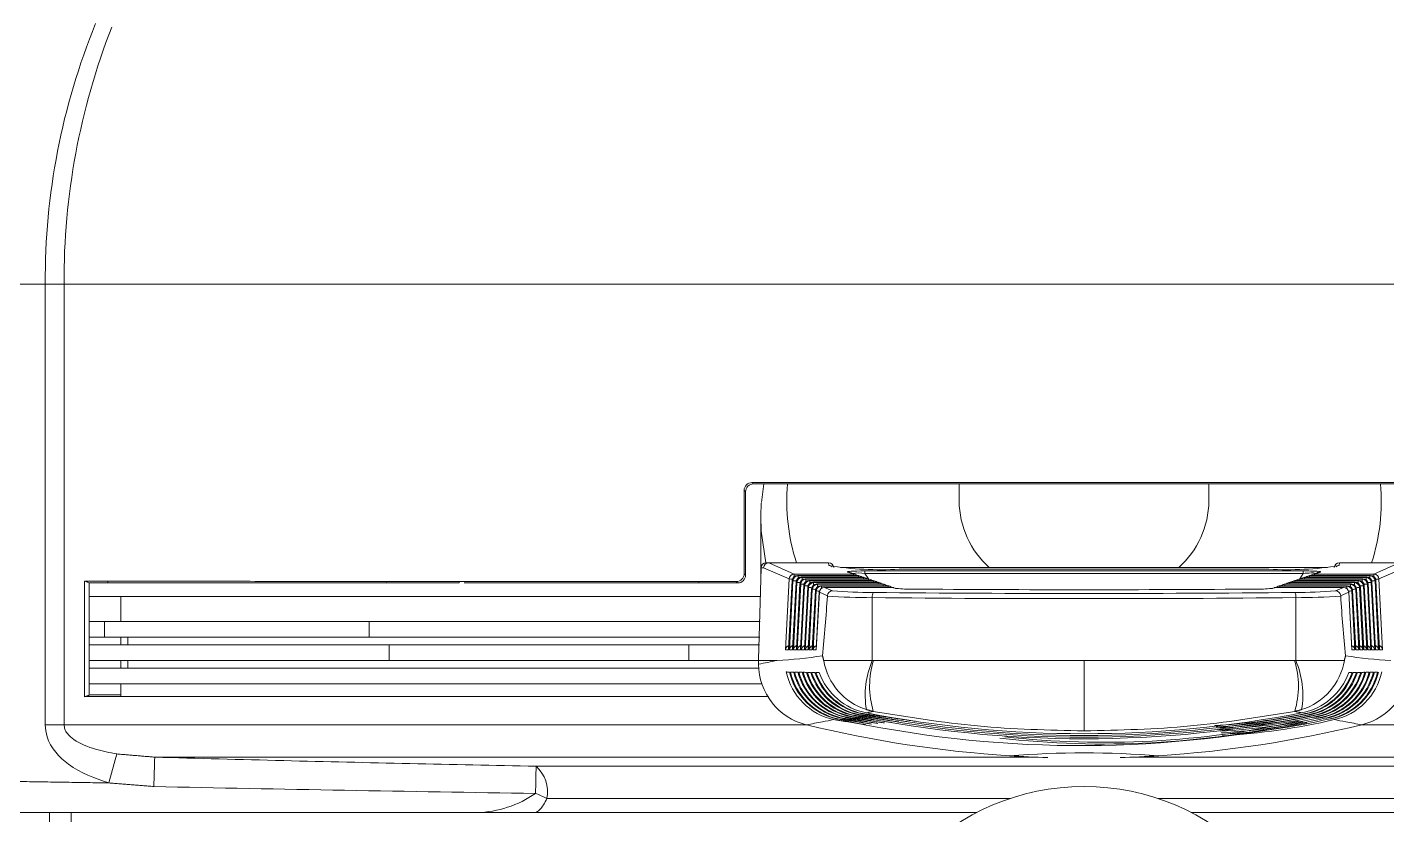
# Model space of a CAD drawing. Extents: x 8 to 113, y 2 to 87.
# Drawn here: x 46.977 to 49.589, y 12.111 to 13.624 of the extents above; entities that cross this region are included whole.
import ezdxf

# ---------------------------------------------------------------- set-up
doc = ezdxf.new("R2010")
doc.units = 0
doc.header["$MEASUREMENT"] = 0
doc.layers.add('OBJECT', color=7, linetype='CONTINUOUS')

msp = doc.modelspace()

# ---------------------------------------------------------------- linework, layer by layer
at = {"layer": 'OBJECT', "linetype": 'Continuous', "lineweight": 15}
for p, q in [((46.8087, 13.1307), (47.0121, 13.1307)), ((47.0483, 13.1307), (47.0121, 13.1307)), ((47.0121, 12.2841), (47.0121, 13.1307)), ((47.0483, 13.1307), (50.9662, 13.1307)), ((47.0483, 13.1307), (47.0483, 12.2841)), ((48.392, 12.7467), (48.3878, 12.711)), ((48.7672, 12.7467), (48.7672, 12.714)), ((49.2472, 12.714), (49.2472, 12.7467)), ((48.3544, 12.5745), (48.3544, 12.7344)), ((48.3572, 12.5717), (48.3572, 12.7316)), ((48.3862, 12.6853), (48.387, 12.7101)), ((48.3862, 12.6853), (48.3862, 12.5606)), ((48.4017, 12.5953), (48.3969, 12.5953)), ((48.4507, 12.5737), (48.4016, 12.5953)), ((48.4017, 12.5953), (48.4016, 12.5953)), ((48.5167, 12.5953), (48.4017, 12.5953)), ((48.5167, 12.5953), (48.5171, 12.59)), ((48.5167, 12.5953), (48.5167, 12.5953)), ((49.4978, 12.5953), (49.4973, 12.59)), ((49.4978, 12.5953), (49.6128, 12.5953)), ((49.4978, 12.5953), (49.4978, 12.5953)), ((49.5638, 12.5737), (49.6128, 12.5953)), ((48.3869, 12.5856), (48.3823, 12.4094)), ((48.3869, 12.5858), (48.3917, 12.5858)), ((48.3917, 12.5858), (48.4408, 12.5643)), ((48.4337, 12.4283), (48.4408, 12.5643)), ((48.4467, 12.5616), (48.4396, 12.4295)), ((48.4468, 12.5616), (48.4396, 12.4283)), ((48.4413, 12.4283), (48.4482, 12.561)), ((48.4468, 12.5616), (48.4467, 12.5616)), ((48.4482, 12.561), (48.4468, 12.5616)), ((48.4507, 12.5737), (48.5645, 12.5737)), ((48.4507, 12.5737), (48.4507, 12.569)), ((48.5722, 12.5711), (48.4567, 12.5711)), ((48.4567, 12.5711), (48.4581, 12.5704)), ((48.5722, 12.5711), (48.4567, 12.5711)), ((48.4567, 12.5711), (48.4567, 12.5711)), ((48.4581, 12.5704), (48.574, 12.5704)), ((48.4581, 12.5704), (48.4581, 12.5658)), ((48.5817, 12.5678), (48.4642, 12.5678)), ((48.4642, 12.5678), (48.4656, 12.5672)), ((48.5817, 12.5678), (48.4642, 12.5678)), ((48.4642, 12.5678), (48.4642, 12.5678)), ((48.4656, 12.5672), (48.5835, 12.5672)), ((48.4656, 12.5672), (48.4656, 12.5625)), ((48.5913, 12.5645), (48.4716, 12.5645)), ((48.4716, 12.5645), (48.473, 12.5639)), ((48.5913, 12.5645), (48.4716, 12.5645)), ((48.4716, 12.5645), (48.4716, 12.5645)), ((48.473, 12.5639), (48.5931, 12.5639)), ((48.473, 12.5639), (48.473, 12.5592)), ((48.6008, 12.5613), (48.479, 12.5613)), ((48.479, 12.5613), (48.479, 12.5612)), ((48.479, 12.5612), (48.4805, 12.5606)), ((48.6008, 12.5612), (48.479, 12.5612)), ((48.4805, 12.5606), (48.6026, 12.5606)), ((48.4805, 12.5606), (48.4805, 12.556)), ((49.4749, 12.5861), (48.5395, 12.5861)), ((48.5533, 12.5776), (48.5645, 12.5737)), ((48.5677, 12.5732), (48.5565, 12.5771)), ((48.5645, 12.5737), (48.5645, 12.5711)), ((48.574, 12.5704), (48.5722, 12.5711)), ((48.5722, 12.5711), (48.5722, 12.5711)), ((48.574, 12.5678), (48.574, 12.5704)), ((48.5773, 12.5699), (48.5755, 12.5705)), ((48.5835, 12.5672), (48.5817, 12.5678)), ((48.5817, 12.5678), (48.5817, 12.5678)), ((48.5835, 12.5645), (48.5835, 12.5672)), ((48.5868, 12.5666), (48.585, 12.5673)), ((48.5863, 12.5797), (49.4282, 12.5797)), ((48.5863, 12.5797), (48.5863, 12.5747)), ((49.4282, 12.5747), (48.5863, 12.5747)), ((48.593, 12.5644), (48.5863, 12.5747)), ((48.5931, 12.5639), (48.5913, 12.5645)), ((48.5913, 12.5645), (48.5913, 12.5645)), ((48.5931, 12.5613), (48.5931, 12.5639)), ((48.5963, 12.5634), (48.5945, 12.564)), ((48.6008, 12.5612), (48.6008, 12.5613)), ((48.6026, 12.5606), (48.6008, 12.5612)), ((48.6026, 12.558), (48.6026, 12.5606)), ((48.6058, 12.5601), (48.604, 12.5607)), ((49.3622, 12.5829), (48.6522, 12.5829)), ((49.3622, 12.5829), (48.6522, 12.5829)), ((48.6522, 12.5829), (48.6522, 12.5829)), ((49.3622, 12.5829), (49.3622, 12.5829)), ((49.4104, 12.5607), (49.4086, 12.5601)), ((49.4137, 12.5612), (49.4119, 12.5606)), ((49.4119, 12.5606), (49.534, 12.5606)), ((49.4119, 12.5606), (49.4119, 12.558)), ((49.5354, 12.5613), (49.4137, 12.5613)), ((49.4137, 12.5613), (49.4137, 12.5612)), ((49.5354, 12.5612), (49.4137, 12.5612)), ((49.4199, 12.564), (49.4181, 12.5634)), ((49.4214, 12.5644), (49.4282, 12.5747)), ((49.4232, 12.5645), (49.4214, 12.5639)), ((49.4214, 12.5639), (49.5414, 12.5639)), ((49.4214, 12.5639), (49.4214, 12.5613)), ((49.5428, 12.5645), (49.4232, 12.5645)), ((49.5428, 12.5645), (49.4232, 12.5645)), ((49.4232, 12.5645), (49.4232, 12.5645)), ((49.4294, 12.5673), (49.4277, 12.5666)), ((49.4282, 12.5797), (49.4282, 12.5747)), ((49.4327, 12.5678), (49.4309, 12.5672)), ((49.4309, 12.5672), (49.5489, 12.5672)), ((49.4309, 12.5672), (49.4309, 12.5645)), ((49.5503, 12.5678), (49.4327, 12.5678)), ((49.5503, 12.5678), (49.4327, 12.5678)), ((49.4327, 12.5678), (49.4327, 12.5678)), ((49.439, 12.5705), (49.4372, 12.5699)), ((49.4422, 12.5711), (49.4404, 12.5704)), ((49.4404, 12.5704), (49.5563, 12.5704)), ((49.4404, 12.5704), (49.4404, 12.5678)), ((49.5577, 12.5711), (49.4422, 12.5711)), ((49.5577, 12.5711), (49.4422, 12.5711)), ((49.4422, 12.5711), (49.4422, 12.5711)), ((49.4579, 12.5771), (49.4467, 12.5732)), ((49.4612, 12.5776), (49.45, 12.5737)), ((49.45, 12.5737), (49.5638, 12.5737)), ((49.45, 12.5711), (49.45, 12.5737)), ((49.4576, 12.5769), (49.4548, 12.5769)), ((49.534, 12.5606), (49.5354, 12.5612)), ((49.534, 12.556), (49.534, 12.5606)), ((49.5354, 12.5612), (49.5354, 12.5613)), ((49.5414, 12.5639), (49.5428, 12.5645)), ((49.5414, 12.5592), (49.5414, 12.5639)), ((49.5428, 12.5645), (49.5428, 12.5645)), ((49.5489, 12.5672), (49.5503, 12.5678)), ((49.5489, 12.5625), (49.5489, 12.5672)), ((49.5503, 12.5678), (49.5503, 12.5678)), ((49.5563, 12.5704), (49.5577, 12.5711)), ((49.5563, 12.5658), (49.5563, 12.5704)), ((49.5577, 12.5711), (49.5577, 12.5711)), ((49.5638, 12.569), (49.5638, 12.5737)), ((49.5676, 12.5616), (49.5662, 12.561)), ((49.5662, 12.561), (49.5731, 12.4283)), ((49.5748, 12.4283), (49.5676, 12.5616)), ((49.5677, 12.5616), (49.5676, 12.5616)), ((49.5748, 12.4295), (49.5677, 12.5616)), ((49.6227, 12.5858), (49.5737, 12.5643)), ((49.5737, 12.5643), (49.5807, 12.4283)), ((47.0877, 12.56), (47.0877, 12.3383)), ((47.0967, 12.5567), (47.0983, 12.5567)), ((47.0967, 12.5567), (47.0967, 12.3417)), ((47.1172, 12.5567), (47.0983, 12.5567)), ((47.1323, 12.56), (47.1322, 12.5567)), ((47.6593, 12.5567), (47.1322, 12.5567)), ((47.6673, 12.5597), (47.6672, 12.5567)), ((47.8072, 12.5567), (47.6672, 12.5567)), ((47.8073, 12.5596), (47.8072, 12.5567)), ((48.2672, 12.5567), (47.8169, 12.5567)), ((48.2672, 12.5595), (48.2672, 12.5567)), ((48.4542, 12.5583), (48.4472, 12.4295)), ((48.4543, 12.5583), (48.4472, 12.4283)), ((48.449, 12.4283), (48.4557, 12.5577)), ((48.4543, 12.5583), (48.4542, 12.5583)), ((48.4557, 12.5577), (48.4543, 12.5583)), ((48.4616, 12.5551), (48.4549, 12.4295)), ((48.4617, 12.555), (48.4549, 12.4283)), ((48.4566, 12.4283), (48.4631, 12.5544)), ((48.4617, 12.555), (48.4616, 12.5551)), ((48.4631, 12.5544), (48.4617, 12.555)), ((48.4691, 12.5518), (48.4625, 12.4295)), ((48.4691, 12.5518), (48.4625, 12.4283)), ((48.4642, 12.4283), (48.4705, 12.5512)), ((48.4705, 12.5512), (48.4691, 12.5518)), ((48.4691, 12.5518), (48.4691, 12.5518)), ((48.4765, 12.5485), (48.4701, 12.4295)), ((48.4766, 12.5485), (48.4701, 12.4283)), ((48.4718, 12.4283), (48.478, 12.5479)), ((48.4766, 12.5485), (48.4765, 12.5485)), ((48.478, 12.5479), (48.4766, 12.5485)), ((48.4839, 12.5452), (48.4777, 12.4295)), ((48.484, 12.5452), (48.4777, 12.4283)), ((48.4794, 12.4283), (48.4854, 12.5446)), ((48.484, 12.5452), (48.4839, 12.5452)), ((48.4854, 12.5446), (48.484, 12.5452)), ((48.4914, 12.542), (48.4853, 12.4295)), ((48.4914, 12.542), (48.4853, 12.4283)), ((48.6103, 12.558), (48.4865, 12.558)), ((48.4865, 12.558), (48.4879, 12.5573)), ((48.6103, 12.558), (48.4865, 12.558)), ((48.4865, 12.558), (48.4865, 12.558)), ((48.487, 12.4283), (48.4929, 12.5413)), ((48.4879, 12.5573), (48.6121, 12.5573)), ((48.4879, 12.5573), (48.4879, 12.5527)), ((48.4929, 12.5413), (48.4914, 12.542)), ((48.4914, 12.542), (48.4914, 12.542)), ((48.4988, 12.5387), (48.4929, 12.4295)), ((48.4989, 12.5387), (48.4929, 12.4283)), ((48.6198, 12.5547), (48.4939, 12.5547)), ((48.4939, 12.5547), (48.4953, 12.5541)), ((48.6198, 12.5547), (48.4939, 12.5547)), ((48.4939, 12.5547), (48.4939, 12.5547)), ((48.4953, 12.5541), (48.6216, 12.5541)), ((48.4953, 12.5541), (48.4953, 12.5494)), ((48.4988, 12.5387), (48.4989, 12.5387)), ((48.4989, 12.5387), (48.5143, 12.5319)), ((48.6293, 12.5514), (48.5013, 12.5514)), ((48.5013, 12.5514), (48.5028, 12.5508)), ((48.6293, 12.5514), (48.5013, 12.5514)), ((48.5013, 12.5514), (48.5013, 12.5514)), ((48.5028, 12.5508), (48.6311, 12.5508)), ((48.5028, 12.5508), (48.5028, 12.5462)), ((48.6388, 12.5482), (48.5088, 12.5482)), ((48.5088, 12.5482), (48.5088, 12.5481)), ((48.524, 12.5414), (48.5088, 12.5481)), ((48.6388, 12.5481), (48.5088, 12.5481)), ((48.6121, 12.5573), (48.6103, 12.558)), ((48.6103, 12.558), (48.6103, 12.558)), ((48.6121, 12.5547), (48.6121, 12.5573)), ((48.6154, 12.5568), (48.6135, 12.5574)), ((48.6216, 12.5541), (48.6198, 12.5547)), ((48.6198, 12.5547), (48.6198, 12.5547)), ((48.6216, 12.5514), (48.6216, 12.5541)), ((48.6249, 12.5535), (48.6231, 12.5542)), ((48.6311, 12.5508), (48.6293, 12.5514)), ((48.6293, 12.5514), (48.6293, 12.5514)), ((48.6311, 12.5482), (48.6311, 12.5508)), ((48.6344, 12.5503), (48.6326, 12.5509)), ((48.6388, 12.5482), (48.6388, 12.5481)), ((48.6388, 12.5481), (48.6437, 12.5465)), ((48.6469, 12.546), (48.6421, 12.5476)), ((49.3724, 12.5476), (49.3675, 12.546)), ((49.3756, 12.5481), (49.3708, 12.5465)), ((49.5057, 12.5482), (49.3756, 12.5482)), ((49.3756, 12.5481), (49.3756, 12.5482)), ((49.5057, 12.5481), (49.3756, 12.5481)), ((49.3819, 12.5509), (49.3801, 12.5503)), ((49.3851, 12.5514), (49.3833, 12.5508)), ((49.3833, 12.5508), (49.5117, 12.5508)), ((49.3833, 12.5508), (49.3833, 12.5482)), ((49.5131, 12.5514), (49.3851, 12.5514)), ((49.5131, 12.5514), (49.3851, 12.5514)), ((49.3851, 12.5514), (49.3851, 12.5514)), ((49.3914, 12.5542), (49.3896, 12.5535)), ((49.3947, 12.5547), (49.3928, 12.5541)), ((49.3928, 12.5541), (49.5191, 12.5541)), ((49.3928, 12.5541), (49.3928, 12.5514)), ((49.5205, 12.5547), (49.3947, 12.5547)), ((49.5205, 12.5547), (49.3947, 12.5547)), ((49.3947, 12.5547), (49.3947, 12.5547)), ((49.4009, 12.5574), (49.3991, 12.5568)), ((49.4042, 12.558), (49.4023, 12.5573)), ((49.4023, 12.5573), (49.5266, 12.5573)), ((49.4023, 12.5573), (49.4023, 12.5547)), ((49.528, 12.558), (49.4042, 12.558)), ((49.528, 12.558), (49.4042, 12.558)), ((49.4042, 12.558), (49.4042, 12.558)), ((49.4904, 12.5414), (49.5057, 12.5481)), ((49.5156, 12.5387), (49.5001, 12.5319)), ((49.5057, 12.5481), (49.5057, 12.5482)), ((49.5117, 12.5508), (49.5131, 12.5514)), ((49.5117, 12.5462), (49.5117, 12.5508)), ((49.5131, 12.5514), (49.5131, 12.5514)), ((49.5215, 12.4283), (49.5156, 12.5387)), ((49.5156, 12.5387), (49.5157, 12.5387)), ((49.5215, 12.4295), (49.5157, 12.5387)), ((49.5191, 12.5541), (49.5205, 12.5547)), ((49.5191, 12.5494), (49.5191, 12.5541)), ((49.5205, 12.5547), (49.5205, 12.5547)), ((49.523, 12.542), (49.5216, 12.5413)), ((49.5216, 12.5413), (49.5274, 12.4283)), ((49.5291, 12.4283), (49.523, 12.542)), ((49.5231, 12.542), (49.523, 12.542)), ((49.5291, 12.4295), (49.5231, 12.542)), ((49.5266, 12.5573), (49.528, 12.558)), ((49.5266, 12.5527), (49.5266, 12.5573)), ((49.528, 12.558), (49.528, 12.558)), ((49.5305, 12.5452), (49.529, 12.5446)), ((49.529, 12.5446), (49.535, 12.4283)), ((49.5368, 12.4295), (49.5305, 12.5452)), ((49.5368, 12.4283), (49.5305, 12.5452)), ((49.5305, 12.5452), (49.5305, 12.5452)), ((49.5379, 12.5485), (49.5365, 12.5479)), ((49.5365, 12.5479), (49.5427, 12.4283)), ((49.5444, 12.4283), (49.5379, 12.5485)), ((49.538, 12.5485), (49.5379, 12.5485)), ((49.5444, 12.4295), (49.538, 12.5485)), ((49.5453, 12.5518), (49.5439, 12.5512)), ((49.5439, 12.5512), (49.5503, 12.4283)), ((49.552, 12.4283), (49.5453, 12.5518)), ((49.5454, 12.5518), (49.5453, 12.5518)), ((49.552, 12.4295), (49.5454, 12.5518)), ((49.5528, 12.555), (49.5514, 12.5544)), ((49.5514, 12.5544), (49.5579, 12.4283)), ((49.5596, 12.4295), (49.5528, 12.5551)), ((49.5528, 12.5551), (49.5528, 12.555)), ((49.5596, 12.4283), (49.5528, 12.555)), ((49.5602, 12.5583), (49.5588, 12.5577)), ((49.5588, 12.5577), (49.5655, 12.4283)), ((49.5672, 12.4283), (49.5602, 12.5583)), ((49.5603, 12.5583), (49.5602, 12.5583)), ((49.5672, 12.4295), (49.5603, 12.5583)), ((47.1572, 12.5307), (47.0967, 12.5307)), ((47.1572, 12.5307), (47.1572, 12.4827)), ((47.1572, 12.5307), (48.3866, 12.5307)), ((48.6005, 12.4078), (48.6005, 12.5284)), ((49.4139, 12.4078), (49.4139, 12.5284)), ((47.1572, 12.4827), (47.0967, 12.4827)), ((47.1258, 12.4827), (47.1258, 12.4527)), ((47.1572, 12.4827), (48.3854, 12.4827)), ((47.6341, 12.4827), (47.6341, 12.4527)), ((47.1572, 12.4527), (47.0967, 12.4527)), ((47.1572, 12.4378), (47.0967, 12.4378)), ((47.1572, 12.4378), (47.1572, 12.4527)), ((47.1572, 12.4527), (47.1709, 12.4527)), ((47.1709, 12.4378), (47.1572, 12.4378)), ((47.1709, 12.4527), (47.1709, 12.4378)), ((47.1709, 12.4527), (48.3846, 12.4527)), ((47.1709, 12.4378), (48.3842, 12.4378)), ((47.6724, 12.4378), (47.6724, 12.4078)), ((48.248, 12.4378), (48.248, 12.4078)), ((47.1572, 12.4078), (47.0967, 12.4078)), ((47.1572, 12.3929), (47.1572, 12.4078)), ((47.1572, 12.4078), (47.1709, 12.4078)), ((47.1709, 12.4078), (47.1709, 12.3929)), ((47.1709, 12.4078), (48.3834, 12.4078)), ((48.4177, 12.4078), (48.3822, 12.4078)), ((48.3822, 12.4062), (48.3822, 12.401)), ((48.4396, 12.4283), (48.4337, 12.4283)), ((48.4472, 12.4283), (48.4413, 12.4283)), ((48.4549, 12.4283), (48.449, 12.4283)), ((48.4625, 12.4283), (48.4566, 12.4283)), ((48.4701, 12.4283), (48.4642, 12.4283)), ((48.4777, 12.4283), (48.4718, 12.4283)), ((48.4853, 12.4283), (48.4794, 12.4283)), ((48.4929, 12.4283), (48.487, 12.4283)), ((49.5274, 12.4283), (49.5215, 12.4283)), ((49.535, 12.4283), (49.5291, 12.4283)), ((49.5427, 12.4283), (49.5368, 12.4283)), ((49.5503, 12.4283), (49.5444, 12.4283)), ((49.5579, 12.4283), (49.552, 12.4283)), ((49.5655, 12.4283), (49.5596, 12.4283)), ((49.5731, 12.4283), (49.5672, 12.4283)), ((49.5807, 12.4283), (49.5748, 12.4283)), ((47.1572, 12.3929), (47.0967, 12.3929)), ((47.1709, 12.3929), (47.1572, 12.3929)), ((47.1709, 12.3929), (48.383, 12.3929)), ((47.0967, 12.3629), (47.1572, 12.3629)), ((47.1572, 12.3389), (47.1572, 12.3629)), ((48.3887, 12.3629), (47.1572, 12.3629)), ((48.4012, 12.3389), (47.1572, 12.3389)), ((47.0483, 12.2841), (47.0121, 12.2841)), ((47.0483, 12.2841), (48.4753, 12.2841)), ((49.5391, 12.2841), (50.9662, 12.2841)), ((47.1343, 12.1726), (47.1494, 12.2283)), ((48.9177, 12.2222), (47.2223, 12.2222)), ((48.8638, 12.2249), (48.8638, 12.2249)), ((50.7922, 12.2222), (49.0969, 12.2222)), ((49.1506, 12.2249), (49.1506, 12.2249)), ((47.9548, 12.2047), (50.0596, 12.2047)), ((48.8653, 12.1428), (47.9756, 12.1428)), ((50.0388, 12.1428), (49.1491, 12.1428)), ((47.02, 12.1158), (47.0617, 12.1158)), ((48.8019, 12.1158), (47.0617, 12.1158)), ((50.9528, 12.1158), (49.2126, 12.1158))]:
    msp.add_line(p, q, dxfattribs=at)
at = {"layer": 'OBJECT', "linetype": 'Continuous', "lineweight": 15, "flags": 128}
for points in [[(48.396, 12.5953), (48.3873, 12.6558), (48.3862, 12.6853)], [(48.4705, 12.5512), (48.4709, 12.5511), (48.4716, 12.5511), (48.4726, 12.5511), (48.4738, 12.551), (48.4753, 12.551), (48.4769, 12.5509), (48.4769, 12.5509)], [(48.478, 12.5479), (48.4784, 12.5479), (48.4791, 12.5479), (48.48, 12.5478), (48.4813, 12.5478), (48.4827, 12.5477), (48.4844, 12.5476), (48.4843, 12.5476)], [(48.4854, 12.5446), (48.4858, 12.5446), (48.4865, 12.5446), (48.4875, 12.5445), (48.4887, 12.5445), (48.4902, 12.5444), (48.4918, 12.5443), (48.4918, 12.5443)], [(48.4929, 12.5413), (48.4932, 12.5413), (48.4939, 12.5413), (48.4949, 12.5413), (48.4962, 12.5412), (48.4976, 12.5411), (48.4992, 12.5411), (48.4992, 12.5411)], [(49.5216, 12.5413), (49.5212, 12.5413), (49.5205, 12.5413), (49.5195, 12.5413), (49.5183, 12.5412), (49.5168, 12.5411), (49.5152, 12.5411), (49.5152, 12.5411)], [(49.529, 12.5446), (49.5286, 12.5446), (49.528, 12.5446), (49.527, 12.5445), (49.5257, 12.5445), (49.5243, 12.5444), (49.5227, 12.5443), (49.5227, 12.5443)], [(49.5365, 12.5479), (49.5361, 12.5479), (49.5354, 12.5479), (49.5344, 12.5478), (49.5332, 12.5478), (49.5317, 12.5477), (49.5301, 12.5476), (49.5301, 12.5476)], [(49.5439, 12.5512), (49.5435, 12.5511), (49.5428, 12.5511), (49.5419, 12.5511), (49.5406, 12.551), (49.5392, 12.551), (49.5375, 12.5509), (49.5375, 12.5509)]]:
    msp.add_lwpolyline(points, dxfattribs=at)
at = {"layer": 'OBJECT', "linetype": 'Continuous', "lineweight": 15}
msp.add_circle((49.0072, 11.7158), 0.45, dxfattribs=at)
for centre, radius, start, end in [((48.3118, 13.1387), 1.2997, 157.7567, 180.353), ((48.3844, 13.1373), 1.3362, 158.6445, 180.2815), ((48.3695, 12.7344), 0.015, 90.1543, 180.1332), ((48.3722, 12.7317), 0.015, 89.9982, 179.7065), ((48.8245, 12.7142), 0.3882, 175.2035, 197.8336), ((49.1918, 12.714), 0.3864, 342.1132, 4.8498), ((48.9451, 12.7173), 0.1779, 181.0688, 227.524), ((49.0693, 12.7173), 0.1779, 312.476, 358.9312), ((48.3969, 12.5853), 0.01, 90, 177), ((48.4017, 12.5853), 0.01, 90.5932, 177.014), ((48.5167, 12.5853), 0.01, 5, 90), ((48.6187, 13.2371), 0.6551, 261.0779, 272.9323), ((48.5171, 12.58), 0.01, 52.3692, 90.0202), ((49.3957, 13.2371), 0.6551, 267.0677, 278.9221), ((49.4978, 12.5853), 0.01, 90, 175), ((49.4973, 12.58), 0.01, 89.9798, 127.6308), ((48.3394, 12.5745), 0.0151, 270.2004, 0.0866), ((48.3422, 12.5716), 0.015, 269.9983, 359.6993), ((48.3969, 12.5853), 0.01, 177, 178.5), ((48.4508, 12.5637), 0.01, 90.5779, 176.7662), ((48.4324, 12.2806), 0.2838, 87.0268, 88.3202), ((48.4567, 12.5611), 0.01, 90, 176.9163), ((48.4568, 12.561), 0.01, 90.5779, 176.7662), ((48.4582, 12.5604), 0.01, 90.5779, 176.7662), ((48.4399, 12.2775), 0.2836, 87.0276, 88.3204), ((48.4642, 12.5578), 0.01, 90, 176.9163), ((48.4643, 12.5578), 0.01, 90.5779, 176.7662), ((48.4657, 12.5571), 0.01, 90.5779, 176.7662), ((48.4716, 12.5545), 0.01, 90, 176.9163), ((48.4717, 12.5545), 0.01, 90.5779, 176.7662), ((48.4731, 12.5539), 0.01, 90.5779, 176.7662), ((48.479, 12.5513), 0.01, 90, 176.9163), ((48.4791, 12.5512), 0.01, 90.5779, 176.7662), ((48.4806, 12.5506), 0.01, 90.5779, 176.7662), ((48.5533, 12.5678), 0.00975, 71.0216, 90.4727), ((48.5732, 12.5044), 0.0715, 79.4527, 98.7914), ((48.5646, 12.564), 0.00975, 71.0216, 90.4727), ((48.5645, 12.5637), 0.01, 47.2005, 71.0172), ((48.5722, 12.5611), 0.01, 71.0172, 90), ((48.5723, 12.5613), 0.00975, 71.0216, 90.4727), ((48.5741, 12.5607), 0.00975, 71.0216, 90.4727), ((48.574, 12.5605), 0.01, 47.226, 71.0172), ((48.5817, 12.5578), 0.01, 71.0172, 90), ((48.5818, 12.558), 0.00975, 71.0216, 90.4727), ((48.5836, 12.5574), 0.00975, 71.0216, 90.4727), ((48.5835, 12.5572), 0.01, 47.2514, 71.0172), ((48.5913, 12.5545), 0.01, 71.0172, 90), ((48.5913, 12.5548), 0.00975, 71.0216, 90.4727), ((48.5931, 12.5541), 0.00975, 71.0216, 90.4727), ((48.5931, 12.5539), 0.01, 47.2769, 71.0172), ((48.6008, 12.5513), 0.01, 71.0172, 90), ((48.6009, 12.5515), 0.00975, 71.0216, 90.4727), ((48.6027, 12.5509), 0.00975, 71.0216, 90.4727), ((49.4118, 12.5509), 0.00975, 89.5273, 108.9784), ((49.4137, 12.5513), 0.01, 90, 108.9828), ((49.4136, 12.5515), 0.00975, 89.5273, 108.9784), ((49.4214, 12.5539), 0.01, 108.9828, 132.7231), ((49.4213, 12.5541), 0.00975, 89.5273, 108.9784), ((49.4232, 12.5545), 0.01, 90, 108.9828), ((49.4231, 12.5548), 0.00975, 89.5273, 108.9784), ((49.4309, 12.5572), 0.01, 108.9828, 132.7486), ((49.4308, 12.5574), 0.00975, 89.5273, 108.9784), ((49.4324, 12.231), 0.3487, 86.0429, 90.6963), ((49.447, 12.4211), 0.1548, 91.1808, 96.9962), ((49.4327, 12.5578), 0.01, 90, 108.9828), ((49.4326, 12.558), 0.00975, 89.5273, 108.9784), ((49.4404, 12.5605), 0.01, 108.9828, 132.774), ((49.4404, 12.5607), 0.00975, 89.5273, 108.9784), ((49.4422, 12.5611), 0.01, 90, 108.9828), ((49.4421, 12.5613), 0.00975, 89.5273, 108.9784), ((49.45, 12.5637), 0.01, 108.9828, 132.7995), ((49.4454, 12.5466), 0.0293, 76.6293, 93.0853), ((49.4499, 12.564), 0.00975, 89.5273, 108.9784), ((49.4611, 12.5678), 0.00975, 89.5273, 108.9784), ((49.5339, 12.5506), 0.01, 3.2338, 89.4221), ((49.5354, 12.5513), 0.01, 3.0837, 90), ((49.5353, 12.5512), 0.01, 3.2338, 89.4221), ((49.5413, 12.5539), 0.01, 3.2338, 89.4221), ((49.5428, 12.5545), 0.01, 3.0837, 90), ((49.5427, 12.5545), 0.01, 3.2338, 89.4221), ((49.5488, 12.5571), 0.01, 3.2338, 89.4221), ((49.5503, 12.5578), 0.01, 3.0837, 90), ((49.5502, 12.5578), 0.01, 3.2338, 89.4221), ((49.5562, 12.5604), 0.01, 3.2338, 89.4221), ((49.5577, 12.5611), 0.01, 3.0837, 90), ((49.5576, 12.561), 0.01, 3.2338, 89.4221), ((49.5746, 12.2775), 0.2836, 91.6796, 92.9724), ((49.5637, 12.5637), 0.01, 3.2338, 89.4221), ((49.5795, 12.3412), 0.2231, 91.5039, 93.1491), ((48.4473, 12.2745), 0.2834, 87.0284, 88.3207), ((48.4548, 12.2714), 0.2831, 87.0293, 88.3209), ((48.4865, 12.548), 0.01, 90, 176.9163), ((48.4866, 12.5479), 0.01, 90.5779, 176.7662), ((48.488, 12.5473), 0.01, 90.5779, 176.7662), ((48.4939, 12.5447), 0.01, 90, 176.9163), ((48.494, 12.5447), 0.01, 90.5779, 176.7662), ((48.4954, 12.544), 0.01, 90.5779, 176.7662), ((48.5013, 12.5414), 0.01, 90, 176.9163), ((48.5014, 12.5414), 0.01, 90.5779, 176.7662), ((48.5029, 12.5408), 0.01, 90.5779, 176.7662), ((48.5088, 12.5382), 0.01, 90, 176.9163), ((48.5089, 12.5381), 0.01, 90.5779, 176.7662), ((48.5243, 12.5315), 0.00999, 91.5491, 177.526), ((48.6008, 13.4926), 0.9542, 265.3832, 270.0904), ((48.6175, 12.5305), 0.0171, 152.4563, 187.024), ((49.0072, 54.5521), 42.0157, 269.44785, 270.55215), ((48.6026, 12.5506), 0.01, 47.3024, 71.0172), ((48.6103, 12.548), 0.01, 71.0172, 90), ((48.6104, 12.5482), 0.00975, 71.0216, 90.4727), ((48.6122, 12.5476), 0.00975, 71.0216, 90.4727), ((48.6121, 12.5474), 0.01, 47.3279, 71.0172), ((48.6198, 12.5447), 0.01, 71.0172, 90), ((48.6199, 12.5449), 0.00975, 71.0216, 90.4727), ((48.6217, 12.5443), 0.00975, 71.0216, 90.4727), ((48.6216, 12.5441), 0.01, 47.3534, 71.0172), ((48.6293, 12.5414), 0.01, 71.0172, 90), ((48.6294, 12.5417), 0.00975, 71.0216, 90.4727), ((48.6312, 12.541), 0.00975, 71.0216, 90.4727), ((48.6311, 12.5408), 0.01, 47.3789, 71.0172), ((48.6388, 12.5382), 0.01, 71.0172, 90), ((48.6389, 12.5384), 0.00975, 71.0216, 90.4727), ((48.6687, 12.7422), 0.1973, 262.7055, 271.3475), ((48.6438, 12.5367), 0.00975, 71.0216, 90.4727), ((49.0072, 53.3372), 40.7936, 269.53108, 270.46892), ((49.3457, 12.7422), 0.1973, 268.6525, 277.2945), ((49.3707, 12.5367), 0.00975, 89.5273, 108.9784), ((49.3756, 12.5382), 0.01, 90, 108.9828), ((49.3755, 12.5384), 0.00975, 89.5273, 108.9784), ((49.3833, 12.5408), 0.01, 108.9828, 132.6211), ((49.3832, 12.541), 0.00975, 89.5273, 108.9784), ((49.3851, 12.5414), 0.01, 90, 108.9828), ((49.3851, 12.5417), 0.00975, 89.5273, 108.9784), ((49.3928, 12.5441), 0.01, 108.9828, 132.6466), ((49.3927, 12.5443), 0.00975, 89.5273, 108.9784), ((49.3947, 12.5447), 0.01, 90, 108.9828), ((49.3946, 12.5449), 0.00975, 89.5273, 108.9784), ((49.4023, 12.5474), 0.01, 108.9828, 132.6721), ((49.4023, 12.5476), 0.00975, 89.5273, 108.9784), ((49.4042, 12.548), 0.01, 90, 108.9828), ((49.4041, 12.5482), 0.00975, 89.5273, 108.9784), ((49.4119, 12.5506), 0.01, 108.9828, 132.6976), ((49.4136, 13.4926), 0.9542, 269.9096, 274.6168), ((49.397, 12.5305), 0.0171, 352.976, 27.5437), ((49.4902, 12.5315), 0.00999, 2.474, 88.4509), ((49.5057, 12.5382), 0.01, 3.0837, 90), ((49.5056, 12.5381), 0.01, 3.2338, 89.4221), ((49.5116, 12.5408), 0.01, 3.2338, 89.4221), ((49.5131, 12.5414), 0.01, 3.0837, 90), ((49.513, 12.5414), 0.01, 3.2338, 89.4221), ((49.519, 12.544), 0.01, 3.2338, 89.4221), ((49.5205, 12.5447), 0.01, 3.0837, 90), ((49.5204, 12.5447), 0.01, 3.2338, 89.4221), ((49.5265, 12.5473), 0.01, 3.2338, 89.4221), ((49.528, 12.548), 0.01, 3.0837, 90), ((49.5279, 12.5479), 0.01, 3.2338, 89.4221), ((49.5597, 12.2714), 0.2831, 91.6791, 92.9707), ((49.5671, 12.2745), 0.2834, 91.6793, 92.9716), ((45.4983, 12.7212), 3.022, 354.2201, 356.4012), ((48.6004, 13.6981), 1.1697, 265.7785, 270.0064), ((49.0072, 54.9181), 42.3916, 269.4503, 270.5497), ((49.4141, 13.6981), 1.1697, 269.9936, 274.2215), ((52.5162, 12.7212), 3.022, 183.5988, 185.7799), ((48.4452, 12.4262), 0.0117, 116.4231, 169.3693), ((48.4528, 12.4262), 0.0117, 116.4231, 169.3693), ((48.4604, 12.4262), 0.0117, 116.4231, 169.3693), ((48.468, 12.4262), 0.0117, 116.4231, 169.3693), ((48.4757, 12.4262), 0.0117, 116.4231, 169.3693), ((48.4833, 12.4262), 0.0117, 116.4231, 169.3693), ((48.4909, 12.4262), 0.0117, 116.4231, 169.3693), ((48.4985, 12.4262), 0.0117, 116.4231, 169.3693), ((49.516, 12.4262), 0.0117, 10.6307, 63.5769), ((49.5236, 12.4262), 0.0117, 10.6307, 63.5769), ((49.5312, 12.4262), 0.0117, 10.6307, 63.5769), ((49.5388, 12.4262), 0.0117, 10.6307, 63.5769), ((49.5464, 12.4262), 0.0117, 10.6307, 63.5769), ((49.554, 12.4262), 0.0117, 10.6307, 63.5769), ((49.5616, 12.4262), 0.0117, 10.6307, 63.5769), ((49.5692, 12.4262), 0.0117, 10.6307, 63.5769), ((48.5022, 12.4062), 0.12, 178.5, 179.2499), ((48.5022, 12.4062), 0.12, 179.2499, 180), ((48.3768, 13.2225), 0.8158, 272.8688, 279.0309), ((48.6258, 12.428), 0.1203, 189.6725, 252.3725), ((48.7553, 12.3416), 0.1683, 156.85, 189.6613), ((48.7618, 12.3583), 0.1664, 162.6758, 196.8334), ((49.2526, 12.3583), 0.1664, 343.1666, 17.3242), ((49.2592, 12.3416), 0.1683, 350.3387, 23.15), ((49.3887, 12.428), 0.1203, 287.6275, 350.3275), ((49.6376, 13.2225), 0.8158, 260.9691, 267.1312), ((48.5022, 12.401), 0.12, 180, 180.1914), ((48.5022, 12.401), 0.12, 180.1914, 256.2852), ((48.5524, 12.4112), 0.1198, 192.2716, 257.6416), ((48.5586, 12.4128), 0.1201, 193.0955, 257.7948), ((48.56, 12.4128), 0.1198, 193.1613, 257.8334), ((48.5662, 12.4145), 0.1201, 193.9982, 257.9847), ((48.5676, 12.4145), 0.1198, 194.0674, 258.0255), ((48.5738, 12.4162), 0.1201, 194.9176, 258.1749), ((48.5753, 12.4162), 0.1198, 194.9903, 258.218), ((48.5814, 12.4179), 0.1201, 195.8542, 258.3656), ((48.5829, 12.418), 0.1198, 195.9306, 258.4109), ((48.589, 12.4197), 0.1202, 196.8084, 258.5566), ((48.5905, 12.4197), 0.1198, 196.8887, 258.6042), ((48.5967, 12.4215), 0.1202, 197.7808, 258.7481), ((48.5981, 12.4215), 0.1198, 197.8652, 258.798), ((48.6043, 12.4233), 0.1202, 198.7721, 258.9399), ((48.6057, 12.4233), 0.1198, 198.8608, 258.9921), ((48.6119, 12.4252), 0.1202, 199.7829, 259.1322), ((49.4026, 12.4251), 0.1201, 280.8445, 340.2404), ((49.4087, 12.4234), 0.1199, 281.0285, 341.1187), ((49.4102, 12.4232), 0.1201, 281.0382, 341.2497), ((49.4163, 12.4216), 0.1199, 281.2211, 342.1158), ((49.4179, 12.4214), 0.1201, 281.2314, 342.2397), ((49.4239, 12.4198), 0.1199, 281.4133, 343.0938), ((49.4255, 12.4196), 0.1201, 281.4243, 343.2107), ((49.4315, 12.418), 0.1199, 281.6051, 344.0534), ((49.4331, 12.4179), 0.1201, 281.6167, 344.1636), ((49.4392, 12.4163), 0.1198, 281.7966, 344.9951), ((49.4407, 12.4161), 0.1201, 281.8088, 345.0987), ((49.4468, 12.4145), 0.1198, 281.9876, 345.9195), ((49.4483, 12.4144), 0.1201, 282.0004, 346.0167), ((49.4544, 12.4128), 0.1198, 282.1783, 346.827), ((49.4559, 12.4128), 0.12, 282.1916, 346.918), ((49.462, 12.4112), 0.1198, 282.3686, 347.7182), ((49.5122, 12.401), 0.12, 283.7148, 359.8086), ((49.0072, 14.4713), 2.2139, 258.4831, 281.5169), ((49.0072, 14.4713), 2.2107, 258.6777, 281.3223), ((49.0072, 14.4713), 2.2075, 258.8728, 281.1272), ((49.0072, 14.4713), 2.2042, 259.0684, 280.9316), ((49.2006, 13.3973), 1.1158, 272.936, 281.9502), ((49.2015, 13.4134), 1.1347, 273.0019, 282.1157), ((49.2019, 13.4312), 1.1553, 273.0687, 282.2794), ((49.2019, 13.4508), 1.1779, 273.1364, 282.4413), ((49.0072, 14.4703), 2.25, 256.2899, 266.3463), ((49.001, 14.4089), 2.1646, 257.518, 281.5784), ((49.045, 13.9827), 1.7354, 263.4023, 282.7203), ((49.0463, 13.9685), 1.7178, 263.6007, 282.5221), ((49.0072, 14.4703), 2.25, 273.6537, 283.7101), ((49.2013, 13.4725), 1.2025, 273.2049, 282.6014), ((49.2001, 13.4964), 1.2294, 273.2743, 282.7599), ((49.1983, 13.5226), 1.2587, 273.3444, 282.9167), ((49.1958, 13.5514), 1.2906, 273.4152, 283.072), ((64.0812, 11.6996), 16.867, 178.22477, 178.4164), ((49.0072, 10.3569), 1.8734, 85.6106, 94.3894), ((49.0072, 14.4703), 2.25, 266.3463, 268.2241), ((49.0072, 14.4703), 2.25, 271.7759, 273.6537), ((60.607, 11.9274), 12.6552, 178.74425, 178.9805), ((47.9107, 12.1554), 0.0662, 349.0222, 48.1642), ((49.3883, 112.133), 99.9907, 268.757759, 269.177946), ((47.8362, 12.3218), 0.2061, 271.3946, 304.7934), ((47.7982, 11.7741), 0.4092, 64.3029, 67.6553), ((116.4292, 12.1357), 69.4092, 180.01647, 181.569648), ((119.4828, 12.1018), 72.4211, 179.988964, 181.476937)]:
    msp.add_arc(centre, radius, start, end, dxfattribs=at)
for centre, major_axis, ratio, start_param, end_param in [((48.601, 12.5772), (0.0482, -0.0008), 0.049658, 1.8811, 3.292626), ((49.4135, 12.5772), (0.0482, 0.0008), 0.049658, 6.132152, 7.543678), ((47.8888, 14.4703), (2.3412, 0), 0.904333, 4.924724, 4.940236)]:
    msp.add_ellipse(centre, major_axis=major_axis, ratio=ratio, start_param=start_param, end_param=end_param, dxfattribs=at)
for points, knots in [([(48.3694, 12.7495), (48.4603, 12.7494), (48.6425, 12.7494), (48.9503, 12.7494), (49.2867, 12.7494), (49.5268, 12.7494), (49.645, 12.7495)], [0, 0, 0, 0, 0.215255, 0.431981, 0.720155, 1, 1, 1, 1]), ([(48.3694, 12.7495), (48.3697, 12.7492), (48.3706, 12.7483), (48.3716, 12.7473), (48.3722, 12.7467)], [0, 0, 0, 0, 0.28162, 1, 1, 1, 1]), ([(48.3722, 12.7467), (48.463, 12.7467), (48.6452, 12.7467), (48.9521, 12.7467), (49.2868, 12.7467), (49.5249, 12.7467), (49.6422, 12.7467)], [0, 0, 0, 0, 0.216142, 0.433859, 0.72104, 1, 1, 1, 1]), ([(47.1323, 12.56), (47.1293, 12.56), (47.1234, 12.56), (47.1145, 12.56), (47.1047, 12.56), (47.0957, 12.56), (47.0897, 12.56), (47.0877, 12.56)], [0, 0, 0, 0, 0.198923, 0.397845, 0.596768, 0.859228, 1, 1, 1, 1]), ([(47.0877, 12.56), (47.0894, 12.5595), (47.0929, 12.5584), (47.0965, 12.5572), (47.0983, 12.5567)], [0, 0, 0, 0, 0.48758, 1, 1, 1, 1]), ([(47.1172, 12.5567), (47.116, 12.5567), (47.1093, 12.5567), (47.1027, 12.5567), (47.0972, 12.5567)], [0, 0, 0, 0, 0.173077, 1, 1, 1, 1]), ([(47.6673, 12.5597), (47.6202, 12.5597), (47.526, 12.5597), (47.3451, 12.5598), (47.2169, 12.5599), (47.1323, 12.56)], [0, 0, 0, 0, 0.25383, 0.507659, 1, 1, 1, 1]), ([(47.8073, 12.5596), (47.7954, 12.5596), (47.7718, 12.5596), (47.725, 12.5596), (47.6903, 12.5597), (47.6673, 12.5597)], [0, 0, 0, 0, 0.251493, 0.502986, 1, 1, 1, 1]), ([(48.2672, 12.5595), (48.228, 12.5595), (48.1495, 12.5595), (47.9952, 12.5595), (47.8822, 12.5596), (47.8073, 12.5596)], [0, 0, 0, 0, 0.251571, 0.503142, 1, 1, 1, 1]), ([(48.3394, 12.5595), (48.3369, 12.5595), (48.3269, 12.5595), (48.3028, 12.5595), (48.2813, 12.5595), (48.2672, 12.5595)], [0, 0, 0, 0, 0.104844, 0.416864, 1, 1, 1, 1]), ([(48.3422, 12.5567), (48.3397, 12.5567), (48.3297, 12.5567), (48.3097, 12.5567), (48.2922, 12.5567), (48.2822, 12.5567)], [0, 0, 0, 0, 0.125777, 0.500813, 1, 1, 1, 1]), ([(48.3422, 12.5567), (48.342, 12.5569), (48.341, 12.5579), (48.3401, 12.5588), (48.3394, 12.5595)], [0, 0, 0, 0, 0.281168, 1, 1, 1, 1]), ([(49.0072, 12.4078), (49.0072, 12.3913), (49.0072, 12.357), (49.0072, 12.3124), (49.0072, 12.2806), (49.0072, 12.2752), (49.0072, 12.2725)], [0, 0, 0, 0, 0.240773, 0.5, 0.759227, 1, 1, 1, 1]), ([(48.4354, 12.3857), (48.4362, 12.3857), (48.4383, 12.3856), (48.4404, 12.3856), (48.4416, 12.3856)], [0, 0, 0, 0, 0.412557, 1, 1, 1, 1]), ([(48.4434, 12.3855), (48.4442, 12.3855), (48.4463, 12.3855), (48.4484, 12.3854), (48.4496, 12.3854)], [0, 0, 0, 0, 0.412528, 1, 1, 1, 1]), ([(48.4514, 12.3854), (48.4523, 12.3854), (48.4544, 12.3853), (48.4565, 12.3853), (48.4577, 12.3853)], [0, 0, 0, 0, 0.412497, 1, 1, 1, 1]), ([(48.4595, 12.3852), (48.4604, 12.3852), (48.4625, 12.3852), (48.4646, 12.3851), (48.4658, 12.3851)], [0, 0, 0, 0, 0.412464, 1, 1, 1, 1]), ([(48.4677, 12.3851), (48.4685, 12.3851), (48.4707, 12.385), (48.4728, 12.385), (48.474, 12.385)], [0, 0, 0, 0, 0.41243, 1, 1, 1, 1]), ([(48.4759, 12.3849), (48.4767, 12.3849), (48.4788, 12.3849), (48.481, 12.3848), (48.4822, 12.3848)], [0, 0, 0, 0, 0.412394, 1, 1, 1, 1]), ([(48.4841, 12.3848), (48.485, 12.3847), (48.4871, 12.3847), (48.4892, 12.3847), (48.4905, 12.3846)], [0, 0, 0, 0, 0.412356, 1, 1, 1, 1]), ([(48.4923, 12.3846), (48.4932, 12.3846), (48.4954, 12.3845), (48.4975, 12.3845), (48.4988, 12.3845)], [0, 0, 0, 0, 0.412316, 1, 1, 1, 1]), ([(49.5157, 12.3845), (49.5166, 12.3845), (49.5187, 12.3845), (49.5209, 12.3846), (49.5221, 12.3846)], [0, 0, 0, 0, 0.412316, 1, 1, 1, 1]), ([(49.524, 12.3846), (49.5249, 12.3846), (49.527, 12.3847), (49.5291, 12.3847), (49.5304, 12.3848)], [0, 0, 0, 0, 0.412356, 1, 1, 1, 1]), ([(49.5322, 12.3848), (49.5331, 12.3848), (49.5352, 12.3849), (49.5374, 12.3849), (49.5386, 12.3849)], [0, 0, 0, 0, 0.412394, 1, 1, 1, 1]), ([(49.5404, 12.385), (49.5413, 12.385), (49.5434, 12.385), (49.5455, 12.3851), (49.5468, 12.3851)], [0, 0, 0, 0, 0.41243, 1, 1, 1, 1]), ([(49.5486, 12.3851), (49.5495, 12.3851), (49.5516, 12.3852), (49.5537, 12.3852), (49.5549, 12.3852)], [0, 0, 0, 0, 0.412464, 1, 1, 1, 1]), ([(49.5567, 12.3853), (49.5576, 12.3853), (49.5597, 12.3853), (49.5618, 12.3854), (49.563, 12.3854)], [0, 0, 0, 0, 0.412497, 1, 1, 1, 1]), ([(49.5648, 12.3854), (49.5657, 12.3854), (49.5678, 12.3855), (49.5698, 12.3855), (49.5711, 12.3855)], [0, 0, 0, 0, 0.412528, 1, 1, 1, 1]), ([(47.0877, 12.3383), (47.0894, 12.3388), (47.0929, 12.3399), (47.0965, 12.3411), (47.0983, 12.3417)], [0, 0, 0, 0, 0.48721, 1, 1, 1, 1]), ([(48.4014, 12.3389), (48.3422, 12.3388), (48.1887, 12.3388), (47.9468, 12.3388), (47.6633, 12.3386), (47.3764, 12.3385), (47.184, 12.3384), (47.0897, 12.3383), (47.0877, 12.3383)], [0, 0, 0, 0, 0.125989, 0.326515, 0.52704, 0.759699, 0.994689, 1, 1, 1, 1]), ([(48.5572, 12.3003), (48.5637, 12.2989), (48.5774, 12.2961), (48.5912, 12.2937), (48.5985, 12.2924)], [0, 0, 0, 0, 0.47584, 1, 1, 1, 1]), ([(48.6025, 12.3101), (48.6691, 12.2992), (48.8031, 12.2773), (48.9389, 12.2741), (49.0072, 12.2725)], [0, 0, 0, 0, 0.496376, 1, 1, 1, 1]), ([(49.4119, 12.3101), (49.3454, 12.2992), (49.2114, 12.2773), (49.0756, 12.2741), (49.0072, 12.2725)], [0, 0, 0, 0, 0.496376, 1, 1, 1, 1]), ([(47.1343, 12.1726), (47.1069, 12.1821), (47.0687, 12.1954), (47.0311, 12.2305), (47.0148, 12.2572), (47.0129, 12.2763), (47.0121, 12.2841)], [0, 0, 0, 0, 0.484963, 0.675899, 0.868393, 1, 1, 1, 1]), ([(47.0483, 12.2841), (47.0486, 12.2814), (47.0493, 12.2753), (47.0556, 12.2652), (47.0742, 12.2494), (47.1072, 12.2365), (47.1357, 12.231), (47.1494, 12.2283)], [0, 0, 0, 0, 0.064307, 0.144323, 0.280227, 0.653314, 1, 1, 1, 1]), ([(48.474, 12.2844), (48.4842, 12.2862), (48.5018, 12.2893), (48.5194, 12.2927), (48.5268, 12.2942)], [0, 0, 0, 0, 0.581449, 1, 1, 1, 1]), ([(48.5412, 12.297), (48.5477, 12.2956), (48.5614, 12.2927), (48.5752, 12.2902), (48.5824, 12.2889)], [0, 0, 0, 0, 0.476163, 1, 1, 1, 1]), ([(48.5492, 12.2986), (48.5557, 12.2972), (48.5694, 12.2943), (48.5832, 12.2919), (48.5904, 12.2906)], [0, 0, 0, 0, 0.476002, 1, 1, 1, 1]), ([(49.5405, 12.2844), (49.5303, 12.2862), (49.5127, 12.2893), (49.4951, 12.2927), (49.4877, 12.2942)], [0, 0, 0, 0, 0.581449, 1, 1, 1, 1]), ([(47.2223, 12.2222), (47.3049, 12.2199), (47.549, 12.2131), (47.7933, 12.2081), (47.9548, 12.2047)], [0, 0, 0, 0, 0.33844, 1, 1, 1, 1]), ([(47.9756, 12.1428), (47.9714, 12.1344), (47.966, 12.1238), (47.9568, 12.1172), (47.9548, 12.1158)], [0, 0, 0, 0, 0.785749, 1, 1, 1, 1]), ([(47.02, 12.1158), (46.9887, 12.1158), (46.9328, 12.1158), (46.8769, 12.1158), (46.8523, 12.1158)], [0, 0, 0, 0, 0.56, 1, 1, 1, 1])]:
    msp.add_open_spline(points, degree=3, knots=knots, dxfattribs=at)
for points, degree in [([(48.3722, 12.7467), (48.3722, 12.7467)], 1), ([(48.3572, 12.7316), (48.3544, 12.7344)], 1), ([(48.3572, 12.7317), (48.3572, 12.7316)], 1), ([(48.3544, 12.5745), (48.3572, 12.5717)], 1), ([(48.3572, 12.5717), (48.3572, 12.5716)], 1), ([(47.1172, 12.5567), (47.1172, 12.5567)], 1), ([(47.1322, 12.5567), (47.1172, 12.5567)], 1), ([(47.6672, 12.5567), (47.6593, 12.5567)], 1), ([(48.2822, 12.5567), (48.2672, 12.5567)], 1), ([(48.3422, 12.5567), (48.3422, 12.5567)], 1), ([(48.5143, 12.5319), (48.5143, 12.5315)], 1), ([(49.5001, 12.5319), (49.5002, 12.5315)], 1), ([(48.5072, 12.4078), (48.5049, 12.4169)], 1), ([(48.6005, 12.4078), (48.5899, 12.4078), (48.5686, 12.4078), (48.5412, 12.4078), (48.5192, 12.4078), (48.5112, 12.4078), (48.5072, 12.4078)], 3), ([(48.603, 12.4078), (48.6005, 12.4078)], 1), ([(49.0072, 12.4078), (48.9394, 12.4078), (48.8039, 12.4078), (48.6699, 12.4078), (48.603, 12.4078)], 3), ([(49.0072, 12.4078), (49.075, 12.4078), (49.2106, 12.4078), (49.3445, 12.4078), (49.4115, 12.4078)], 3), ([(49.4115, 12.4078), (49.4139, 12.4078)], 1), ([(49.4139, 12.4078), (49.4246, 12.4078), (49.4459, 12.4078), (49.4733, 12.4078), (49.4953, 12.4078), (49.5032, 12.4078), (49.5072, 12.4078)], 3), ([(49.5072, 12.4078), (49.5096, 12.4169)], 1), ([(47.1572, 12.3417), (47.0983, 12.3417)], 1), ([(48.5572, 12.3003), (48.5588, 12.3006)], 1), ([(48.6374, 12.2888), (48.5588, 12.3006)], 1), ([(48.5652, 12.3019), (48.5668, 12.3023)], 1), ([(48.6517, 12.2897), (48.5668, 12.3023)], 1), ([(48.5732, 12.3036), (48.5748, 12.304)], 1), ([(48.667, 12.2904), (48.5748, 12.304)], 1), ([(48.5812, 12.3054), (48.5829, 12.3057)], 1), ([(48.6838, 12.291), (48.5829, 12.3057)], 1), ([(48.5892, 12.3071), (48.6025, 12.3101)], 1), ([(48.5894, 12.3134), (48.6025, 12.3101)], 1), ([(49.4251, 12.3134), (49.4119, 12.3101)], 1), ([(49.4252, 12.3071), (49.4119, 12.3101)], 1), ([(49.4332, 12.3054), (49.4316, 12.3057)], 1), ([(49.4412, 12.3036), (49.4396, 12.304)], 1), ([(49.4449, 12.2984), (49.4573, 12.3003)], 1), ([(49.4493, 12.3019), (49.4476, 12.3023)], 1), ([(49.4573, 12.3003), (49.4556, 12.3006)], 1), ([(48.4738, 12.2845), (48.474, 12.2844)], 1), ([(48.5876, 12.2846), (48.5268, 12.2942)], 1), ([(48.5332, 12.2954), (48.5348, 12.2957)], 1), ([(48.5993, 12.2857), (48.5348, 12.2957)], 1), ([(48.5412, 12.297), (48.5428, 12.2973)], 1), ([(48.6114, 12.2868), (48.5428, 12.2973)], 1), ([(48.5492, 12.2986), (48.5508, 12.299)], 1), ([(48.624, 12.2878), (48.5508, 12.299)], 1), ([(49.4529, 12.2967), (49.4653, 12.2986)], 1), ([(49.4653, 12.2986), (49.4637, 12.299)], 1), ([(49.4733, 12.297), (49.4717, 12.2973)], 1), ([(49.4813, 12.2954), (49.4797, 12.2957)], 1), ([(49.5407, 12.2845), (49.5405, 12.2844)], 1), ([(47.1494, 12.2283), (47.2223, 12.2222)], 1), ([(46.8087, 12.1778), (47.1343, 12.1726)], 1), ([(47.2206, 12.1658), (47.1343, 12.1726)], 1)]:
    msp.add_open_spline(points, degree=degree, dxfattribs=at)

doc.saveas('drawing.dxf')
